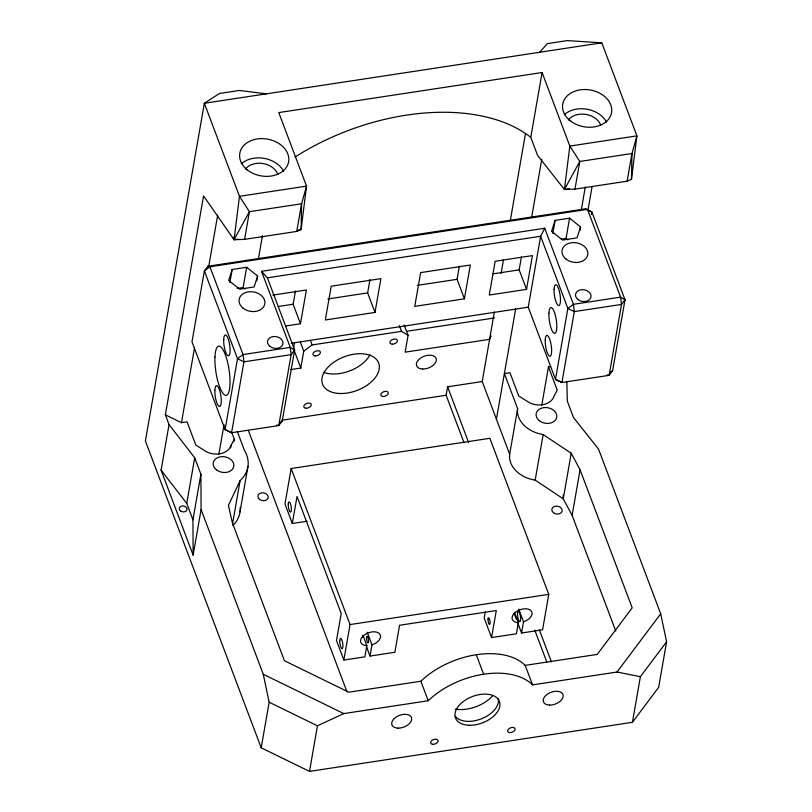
<?xml version="1.0" encoding="UTF-8"?>
<svg xmlns="http://www.w3.org/2000/svg" width="812" height="812" viewBox="0 0 812 812"><rect width="100%" height="100%" fill="white"/><g stroke="black" fill="none" stroke-linecap="round" stroke-linejoin="round"><path stroke-width="1.22" d="M169.038 424.574L161.08 470.168L193.134 555.124L201.092 509.53L200.899 474.218L194.707 457.806L169.038 424.574L165.354 414.83L203.558 195.956L234.049 239.713L244.595 239.367L296.756 231.43L301.11 229.512L306.53 186.121L278.78 112.574L542.081 72.522L530.774 137.34L537.615 155.468L564.421 189.47L574.967 189.125L627.128 181.188L631.492 179.269L631.959 153.519L636.912 135.878L601.783 42.823L567.233 40.6L547.359 43.625L539.686 52.262M569.385 188.719L564.421 189.47L569.841 146.079L542.081 72.522M631.492 179.269L636.912 135.878L569.841 146.079L579.798 161.456L574.967 189.125M165.354 414.83L181.462 422.687L194.484 348.074M208.582 267.25L217.707 215.018M193.134 555.124L192.941 519.812L186.75 503.399L194.707 457.806M229.887 282.586L232.181 269.482L246.665 267.28L257.627 276.029L256.795 280.79M192.941 519.812L200.899 474.218M244.595 239.367L249.416 211.699L239.469 196.321L204.35 103.266L219.463 93.481L239.337 90.467L266.448 93.816M244.95 289.001L243.123 287.539L246.665 267.28M218.875 454.182L224.041 424.615M258.307 259.434L262.438 235.764M230.649 447.859L231.075 445.392M233.876 441.667L234.303 439.201L231.674 432.238M232.567 523.74L240.098 480.633A38.621 29.11 9.9 0 0 244.392 450.244L237.317 431.517M240.017 511.925L247.975 466.332M296.756 231.43L301.587 203.761L306.53 186.121L239.469 196.321L234.049 239.713L237.774 239.144M285.58 326.018L300.481 323.755L293.122 304.246L295.436 290.98M294.492 342.502L293.436 348.531L300.805 368.039L290.869 369.541M267.392 277.826L540.63 236.272L567.872 308.448L555.489 379.366L561.934 382.513L609.132 375.337L612.624 370.678L625.007 299.76L591.877 211.983L585.432 208.836L207.862 266.255L204.37 270.914L191.987 341.832L225.117 429.609L231.562 432.755L278.749 425.579L282.251 420.92L294.624 350.002L267.392 277.826L261.535 271.309L544.72 228.243L573.424 304.317L574.307 311.595L561.934 382.513L555.489 379.366L528.257 307.2L540.63 236.272L544.72 228.243M300.481 323.755L306.378 289.985L272.842 295.081M300.805 368.039L303.749 351.149L300.288 341.974M517.65 622.692L521.548 633.015L542.578 629.818L548.76 594.354L489.869 438.307L291.153 468.524L284.961 503.988L292.32 523.486L307.169 521.233M292.32 523.486L297.04 496.477L341.213 613.517L336.493 640.526L343.852 660.034L364.882 656.837L366.841 645.631L362.944 635.309M566.867 381.407L567.314 401.138L573.505 417.551L598.535 449.087L660.704 613.821L666.601 641.774L658.644 687.368L632.426 722.294L309.504 771.4L261.2 747.811L269.158 702.218L263.261 674.264L201.092 509.53M375.002 312.417L380.899 278.648L331.215 286.2L325.318 319.979L375.002 312.417L367.643 292.909L369.957 279.643M309.504 771.4L317.451 725.806L343.77 713.586L428.228 700.746A66.614 40.001 -20.7 0 1 532.56 684.881L617.008 672.031L640.384 676.701L666.601 641.774M343.852 660.034L350.043 624.58L291.153 468.524M404.183 324.952L408.081 335.285L405.127 352.164L489.585 339.325L491.098 336.006M514.463 612.268L518.36 622.591L516.402 633.796L491.564 637.572L496.284 610.553L399.575 625.26L394.865 652.28L370.028 656.055L371.977 644.85A10.434 6.263 -20.7 0 0 379.366 633.604A10.434 6.263 -20.7 0 0 363.086 636.08A10.434 6.263 -20.7 0 0 366.841 645.631M464.423 298.816L470.321 265.047L420.646 272.609L414.749 306.378L464.423 298.816L457.065 279.318L459.379 266.042M464.028 442.672L446.123 395.251L447.605 386.806L482.226 381.538L494.366 311.97M501.095 273.421L503.481 259.738M510.423 219.94L525.394 134.142M526.531 289.377L532.418 255.607L495.158 261.271L489.271 295.04L526.531 289.377L519.162 269.868L521.487 256.602M496.426 419.175L515.681 308.814M531.769 216.631L541.766 159.335M615.77 631.015L572.115 515.346L563.254 498.832L535.189 480.136A28.836 21.731 9.9 0 1 509.672 454.284L517.63 408.69L504.374 373.581L509.966 372.728L518.736 395.952L529.586 402.772A16.95 12.769 9.9 0 0 553.997 396.286L557.225 390.095L548.465 366.882L550.709 366.537M485.272 611.923L484.206 618.064L491.564 637.572M552.81 233.48L555.103 220.367L569.588 218.164L580.55 226.913L579.92 230.496M567.872 239.885L566.055 238.434L569.588 218.164M541.766 405.249L548.465 366.882M581.402 209.334L585.31 186.953M535.189 480.136L543.147 434.542A28.836 21.731 9.9 0 1 517.63 408.69M587.979 210.135L592.1 186.506M591.441 214.469L591.877 211.983L585.432 208.836M521.548 633.015L523.507 621.809A10.434 6.263 -20.7 0 0 530.886 610.563A10.434 6.263 -20.7 0 0 514.605 613.04A10.434 6.263 -20.7 0 0 518.36 622.591M543.147 434.542L571.212 453.248L563.254 498.832L563.213 495.076M627.128 181.188L631.959 153.519L579.798 161.456L564.421 189.47M572.115 515.346L580.072 469.762L571.212 453.248M632.426 722.294L640.384 676.701M232.181 269.482L228.659 280.434L239.611 289.184L254.095 286.981L257.627 276.029M555.103 220.367L551.581 231.318L562.533 240.068L577.017 237.865L580.55 226.913M240.098 480.633L228.416 505.379L232.313 522.644L284.423 660.735L348.825 692.189L420.87 681.238A66.614 40.001 -20.7 0 1 525.191 665.373L597.226 654.411L632.193 607.843L580.072 469.762M234.303 439.201L229.502 448.407A16.95 12.769 9.9 0 1 203.112 449.645L195.814 445.057L187.054 421.844L181.462 422.687M617.008 672.031L660.704 613.821M303.749 351.149L312.082 344.948L401.514 331.347L408.081 335.285M280.394 422.301L282.251 420.92M609.842 372.749L612.624 370.678M601.783 42.823L204.35 103.266L145.399 440.977L261.2 747.811M298.633 229.887L301.11 229.512L301.587 203.761L249.416 211.699L234.049 239.713L233.115 237.398M237.094 288.453L243.123 287.539M561.224 239.164L566.055 238.434M278.222 306.51L293.122 304.246M327.896 298.958L367.643 292.909M417.317 285.357L457.065 279.318M493.087 273.837L519.162 269.868M291.366 343.222L528.257 307.2M406.467 331.337L494.65 317.928M282.17 420.18L446.123 395.251M350.043 624.58L548.76 594.354M207.862 266.255L209.922 266.783L587.492 209.364L620.622 297.141L621.505 304.419L609.132 375.337L607.072 374.819M276.689 425.052L278.749 425.579L291.132 354.661L290.249 347.384L261.535 271.309M263.261 674.264L343.77 713.586M269.158 702.218L317.451 725.806M161.08 470.168L186.75 503.399M482.226 381.538L509.672 454.284M447.605 386.806L468.636 442.53M539.33 629.868L551.419 661.881M534.722 630.01L546.811 662.024M518.746 609.183L523.507 621.809M514.189 613.507L516.351 619.241M399.342 325.612L401.514 331.347M525.191 665.373L532.56 684.881M476.268 654.726L483.637 674.234M310.357 340.36L312.082 344.948M420.87 681.238L428.228 700.746M367.217 632.233L371.977 644.85M366.557 646.88L370.028 656.055M248.36 430.451L346.988 691.804M369.957 354.935A29.983 18.006 -20.7 0 1 323.714 372.373M240.19 507.429A38.621 29.1 9.9 0 1 232.851 525.557M568.298 120.044A17.732 13.357 9.9 0 1 585.614 114.37A17.732 13.357 9.9 0 1 600.667 125.038M564.249 114.725A24.776 18.666 9.9 0 1 606.513 122.104M245.376 169.16A17.732 13.357 9.9 0 1 262.692 163.486A17.732 13.357 9.9 0 1 277.745 174.154M241.326 163.831A24.776 18.666 9.9 0 1 283.591 171.22M492.529 695.986A29.202 17.539 -20.7 0 1 455.329 709.12M498.253 698.574A23.467 14.098 -20.7 0 1 482.074 718.539A23.467 14.098 -20.7 0 1 455.288 716.336M294.908 157.132A179.087 107.549 -20.7 0 1 530.774 137.34M362.568 636.06A5.217 1.391 81.4 0 1 362.964 636.953M237.5 358.691L225.117 429.609L231.562 432.755L243.935 361.837L243.052 354.56L209.922 266.783L204.37 270.914L237.5 358.691L243.935 361.837L291.132 354.661L294.624 350.002L290.249 347.384L243.052 354.56L237.5 358.691M625.007 299.76L621.505 304.419L574.307 311.595L567.872 308.448L573.424 304.317L620.622 297.141L625.007 299.76M392.287 344.176A3.908 2.345 -20.7 0 0 397.393 340.38A3.908 2.345 -20.7 0 0 391.354 340.187A3.908 2.345 -20.7 0 0 392.287 344.176M339.944 393.495A29.983 18.006 -20.7 0 0 379.082 364.385A29.983 18.006 -20.7 0 0 332.808 362.954A29.983 18.006 -20.7 0 0 339.944 393.495M382.696 396.479A3.908 2.345 -20.7 0 0 388.298 393.049A3.908 2.345 -20.7 0 0 382.635 392.257A3.908 2.345 -20.7 0 0 382.696 396.479M306.144 408.233A3.908 2.345 -20.7 0 0 311.25 404.437A3.908 2.345 -20.7 0 0 305.221 404.244A3.908 2.345 -20.7 0 0 306.144 408.233M315.279 355.889A3.908 2.345 -20.7 0 0 320.385 352.093A3.908 2.345 -20.7 0 0 314.356 351.9A3.908 2.345 -20.7 0 0 315.279 355.889M180.477 510.88A3.908 2.943 9.9 0 0 186.933 509.895A3.908 2.943 9.9 0 0 182.04 505.998A3.908 2.943 9.9 0 0 180.477 510.88M570.197 120.755A24.776 18.666 9.9 0 0 611.071 114.543A24.776 18.666 9.9 0 0 580.144 89.858A24.776 18.666 9.9 0 0 570.197 120.755M247.274 169.87A24.776 18.666 9.9 0 0 288.148 163.648A24.776 18.666 9.9 0 0 257.221 138.964A24.776 18.666 9.9 0 0 247.274 169.87M469.092 725.258A23.467 14.098 -20.7 0 0 499.725 702.481A23.467 14.098 -20.7 0 0 463.51 701.355A23.467 14.098 -20.7 0 0 469.092 725.258M432.979 744.32A3.908 2.345 -20.7 0 0 438.084 740.524A3.908 2.345 -20.7 0 0 432.055 740.331A3.908 2.345 -20.7 0 0 432.979 744.32M509.53 732.566A3.908 2.345 -20.7 0 0 515.133 729.135A3.908 2.345 -20.7 0 0 509.469 728.344A3.908 2.345 -20.7 0 0 509.53 732.566M397.971 728.131A10.434 6.263 -20.7 0 0 411.582 718.011A10.434 6.263 -20.7 0 0 395.485 717.514A10.434 6.263 -20.7 0 0 397.971 728.131M549.501 705.09A10.434 6.263 -20.7 0 0 563.112 694.971A10.434 6.263 -20.7 0 0 547.014 694.463A10.434 6.263 -20.7 0 0 549.501 705.09M422.656 369.003A10.434 6.263 -20.7 0 0 436.277 358.884A10.434 6.263 -20.7 0 0 420.18 358.376A10.434 6.263 -20.7 0 0 422.656 369.003M553.439 512.707A5.217 3.928 9.9 0 0 562.046 511.398A5.217 3.928 9.9 0 0 555.53 506.201A5.217 3.928 9.9 0 0 553.439 512.707M259.505 499.38A5.217 3.928 9.9 0 0 268.102 498.06A5.217 3.928 9.9 0 0 261.586 492.864A5.217 3.928 9.9 0 0 259.505 499.38M216.398 469.793A10.434 7.856 9.9 0 0 233.612 467.174A10.434 7.856 9.9 0 0 220.59 456.78A10.434 7.856 9.9 0 0 216.398 469.793M539.32 420.687A10.434 7.856 9.9 0 0 556.535 418.068A10.434 7.856 9.9 0 0 543.512 407.675A10.434 7.856 9.9 0 0 539.32 420.687M214.865 390.217A10.556 2.822 81.4 0 0 219.321 406.497A10.556 2.822 81.4 0 0 219.981 391.516A10.556 2.822 81.4 0 0 214.865 390.217M223.706 339.558A10.556 2.822 81.4 0 0 228.162 355.839A10.556 2.822 81.4 0 0 228.822 340.857A10.556 2.822 81.4 0 0 223.706 339.558M214.957 356.925A24.898 6.658 81.4 0 0 225.452 395.322A24.898 6.658 81.4 0 0 227.015 359.99A24.898 6.658 81.4 0 0 214.957 356.925M548.912 313.27A13.033 3.481 81.4 0 0 554.403 333.367A13.033 3.481 81.4 0 0 555.225 314.873A13.033 3.481 81.4 0 0 548.912 313.27M545.238 339.974A10.556 2.822 81.4 0 0 549.694 356.255A10.556 2.822 81.4 0 0 550.353 341.273A10.556 2.822 81.4 0 0 545.238 339.974M554.078 289.316A10.556 2.822 81.4 0 0 558.534 305.596A10.556 2.822 81.4 0 0 559.194 290.615A10.556 2.822 81.4 0 0 554.078 289.316M565.984 259.038A13.033 9.825 9.9 0 0 587.492 255.77A13.033 9.825 9.9 0 0 571.212 242.778A13.033 9.825 9.9 0 0 565.984 259.038M243.062 308.154A13.033 9.825 9.9 0 0 264.57 304.876A13.033 9.825 9.9 0 0 248.289 291.884A13.033 9.825 9.9 0 0 243.062 308.154M269.899 346.348A7.826 5.897 9.9 0 0 282.809 344.389A7.826 5.897 9.9 0 0 273.045 336.594A7.826 5.897 9.9 0 0 269.899 346.348M577.921 299.506A7.826 5.897 9.9 0 0 590.832 297.547A7.826 5.897 9.9 0 0 581.067 289.752A7.826 5.897 9.9 0 0 577.921 299.506M366.496 637.664A3.39 0.903 81.4 0 0 367.927 642.891A3.39 0.903 81.4 0 0 368.14 638.09A3.39 0.903 81.4 0 0 366.496 637.664M288.25 504.09A5.217 1.391 81.4 0 0 290.442 512.128A5.217 1.391 81.4 0 0 290.767 504.729A5.217 1.391 81.4 0 0 288.25 504.09M339.781 640.638A5.217 1.391 81.4 0 0 341.974 648.676A5.217 1.391 81.4 0 0 342.299 641.277A5.217 1.391 81.4 0 0 339.781 640.638M488.042 619.18A3.39 0.903 81.4 0 0 489.474 624.408A3.39 0.903 81.4 0 0 489.687 619.607A3.39 0.903 81.4 0 0 488.042 619.18M517.477 613.608A5.217 1.391 81.4 0 0 519.67 621.657A5.217 1.391 81.4 0 0 519.995 614.258A5.217 1.391 81.4 0 0 517.477 613.608"/></g></svg>
